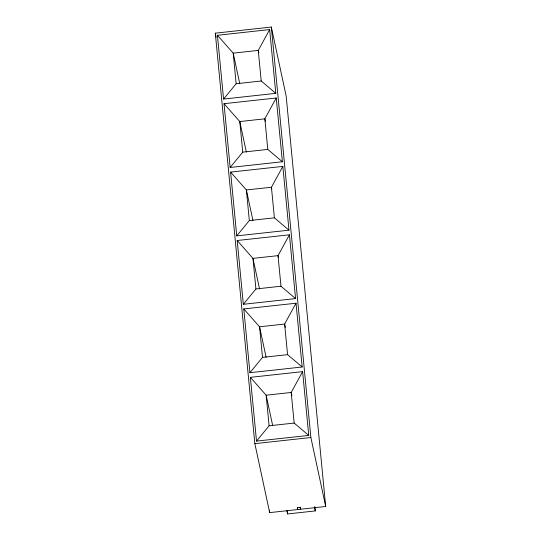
<?xml version="1.0" encoding="UTF-8"?>
<svg xmlns="http://www.w3.org/2000/svg" width="541" height="541" viewBox="0 0 541 541"><rect width="100%" height="100%" fill="white"/><g stroke="black" fill="none" stroke-linecap="round" stroke-linejoin="round"><path stroke-width="0.81" d="M269.655 29.572L258.26 50.408L261.208 81.001L275.802 93.35L223.568 99.057L217.421 35.28L269.655 29.572L275.802 93.35M276.248 97.989L264.847 118.824L267.795 149.417L282.388 161.759L230.155 167.467L224.015 103.689L276.248 97.989L282.388 161.759M282.835 166.398L271.44 187.233L274.388 217.827L288.982 230.175L236.748 235.876L230.601 172.106L282.835 166.398L288.982 230.175M289.428 234.808L278.027 255.643L280.975 286.236L295.569 298.585L243.335 304.292L237.195 240.515L289.428 234.808L295.569 298.585M296.015 303.224L284.62 324.052L287.569 354.646L302.162 366.994L249.928 372.702L243.781 308.925L296.015 303.224L302.162 366.994M302.608 371.633L291.207 392.468L294.155 423.062L308.749 435.41L256.515 441.111L250.375 377.341L302.608 371.633L308.749 435.41M223.568 99.057L236.153 83.74L261.208 81.001M230.155 167.467L242.74 152.149L267.795 149.417M236.748 235.876L249.333 220.566L274.388 217.827M243.335 304.292L255.92 288.975L280.975 286.236M249.928 372.702L262.507 357.385L287.569 354.646M256.515 441.111L269.1 425.794L294.155 423.062M215.304 33.17L271.332 27.05L286.155 96.028L325.696 506.491L269.668 512.618L254.845 443.64L215.304 33.17L216.184 37.275M254.845 443.64L310.872 437.52L325.696 506.491M286.865 510.704L287.562 513.95L315.288 510.92L314.896 506.856M217.421 35.28L233.205 53.146L239.764 83.686M224.015 103.689L239.791 121.556L246.358 152.095M230.601 172.106L246.385 189.972L252.945 220.505M237.195 240.515L252.972 258.382L259.538 288.921M243.781 308.925L259.565 326.791L266.125 357.33M250.375 377.341L266.152 395.2L272.718 425.74M258.794 52.883L258.26 50.408L233.205 53.146L236.153 83.74M265.381 121.299L264.847 118.824L239.791 121.556L242.74 152.149M271.792 188.883L271.44 187.233L246.385 189.972L249.333 220.566M278.385 257.293L278.027 255.643L252.972 258.382L255.92 288.975M285.33 327.359L284.62 324.052L259.565 326.791L262.507 357.385M291.917 395.769L291.207 392.468L266.152 395.2L269.1 425.794M314.416 506.863L315.288 510.92M271.332 27.05L310.872 437.52M300.289 507.194L300.485 509.25L300.079 507.363L297.28 507.668L297.685 509.554L297.482 507.499M287.251 510.697L287.562 513.95M269.425 510.109L269.668 512.618"/></g></svg>
